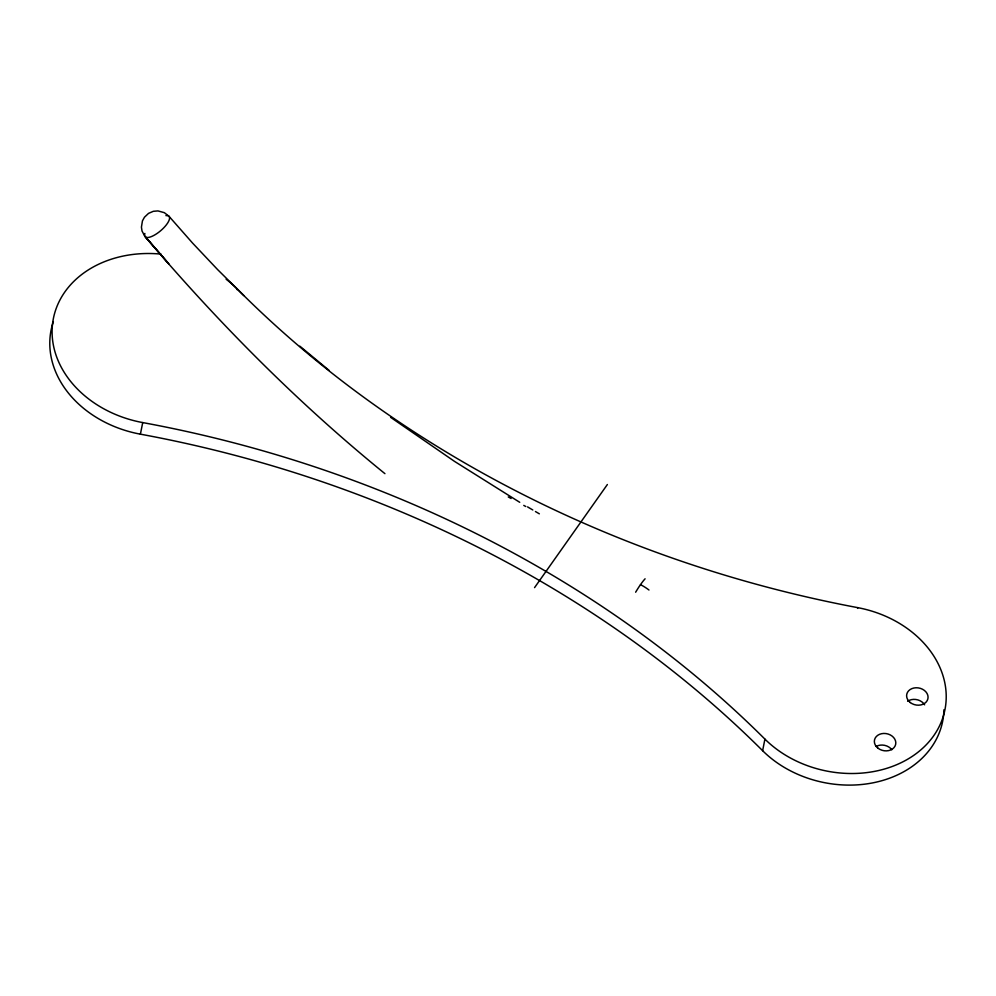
<?xml version="1.0" encoding="UTF-8"?>
<svg xmlns="http://www.w3.org/2000/svg" width="996" height="996" viewBox="0 0 996 996"><rect width="100%" height="100%" fill="white"/><g stroke="black" fill="none" stroke-linecap="round" stroke-linejoin="round"><path stroke-width="1.49" d="M943.909 709.787A104.132 83.166 11.2 0 1 875.982 782.196A104.132 83.166 11.2 0 1 762.625 750.698A1021.647 815.923 11.2 0 0 140.411 434.169L142.714 422.578A106.099 84.735 11.2 0 1 52.489 324.347A106.099 84.735 11.2 0 1 161.053 254.117M236.986 289.599L237.123 288.877A106.099 84.735 11.2 0 0 226.142 279.241M762.625 750.698L764.916 739.107A1021.647 815.923 11.2 0 0 142.714 422.578M857.606 608.382L857.743 607.647A1021.647 815.923 11.2 0 1 237.123 288.877M534.553 587.628L607.373 484.517M508.259 496.954L511.11 498.486M523.759 505.395L525.813 506.528M527.569 506.902L532.81 509.977M535.425 511.521L539.346 513.824M519.725 502.295L454.425 461.322L390.644 417.361M384.929 473.66C297.717 402.845 218.298 322.716 145.615 237.148L168.747 263.803L144.893 236.388L142.017 230.997L141.432 227.125L142.44 220.888L144.457 217.228L148.541 213.368L153.334 211.301L157.953 210.915L164.34 212.671L168.996 216.294L192.602 243.111L217.551 269.53L243.908 295.65M299.871 346.185L329.303 370.549M140.411 434.169A106.099 84.735 11.2 0 1 53.361 321.571M857.743 607.647A104.132 83.166 11.2 0 1 933.613 735.882A104.132 83.166 11.2 0 1 764.916 739.107M876.181 746.452A10.807 8.628 11.2 0 1 891.843 749.739M907.63 701.284A10.807 8.628 11.2 0 1 924.612 704.819M635.647 592.209A31.436 6.349 -62.9 0 1 645.084 578.801M640.49 584.652A31.436 17.604 35.1 0 1 648.969 590.005M165.934 215.622A15.712 5.49 -40.3 0 1 160.617 230.761A15.712 5.49 -40.3 0 1 144.881 233.462M878.049 748.233A10.807 8.628 11.2 0 0 895.616 744.547A10.807 8.628 11.2 0 0 881.572 733.703A10.807 8.628 11.2 0 0 878.049 748.233M910.307 702.553A10.807 8.628 11.2 0 0 927.874 698.868A10.807 8.628 11.2 0 0 913.83 688.024A10.807 8.628 11.2 0 0 910.307 702.553"/></g></svg>
